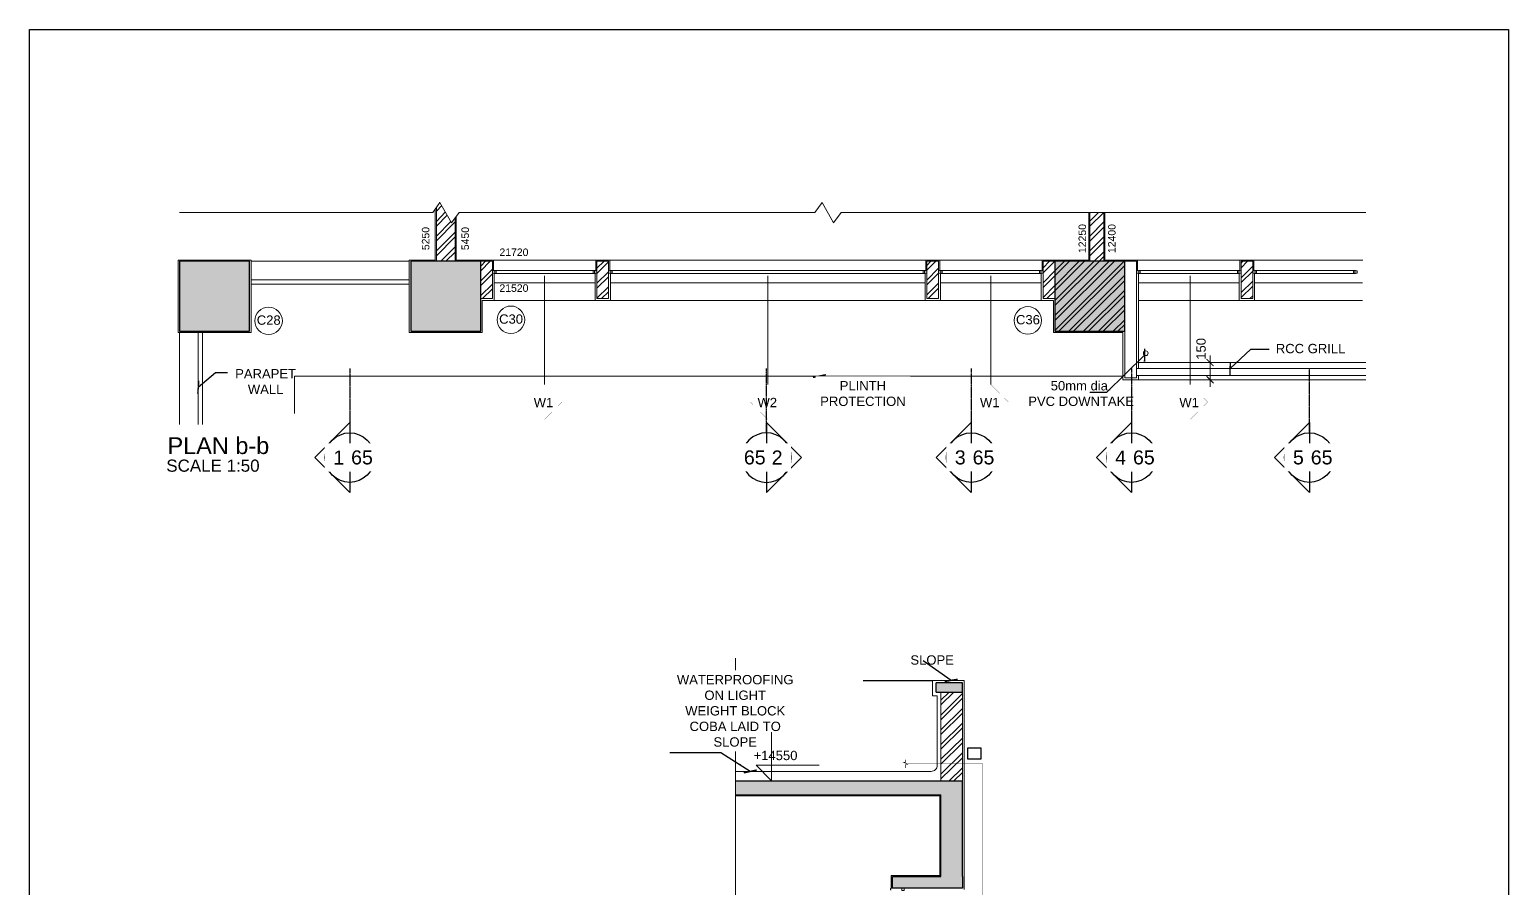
# Model space of a CAD drawing. Header units: inches. Extents: x 5899882 to 5988838, y -468923 to -96891.
# Drawn here: x 5899882 to 5915724, y -283951 to -274755 of the extents above; entities that cross this region are included whole.
import ezdxf

# ---------------------------------------------------------------- set-up
doc = ezdxf.new("R2010")
doc.units = ezdxf.units.IN
doc.header["$MEASUREMENT"] = 0
for name, pattern in [('1', [0]), ('ACAD_ISO11W100', [33, 12, -3, 12, -3, 0, -3]), ('HIDDEN', [0.375, 0.25, -0.125])]:
    doc.linetypes.add(name, pattern=pattern)
for name, color, linetype in [('0- SLC ARCH LAYOUT', 7, 'Continuous'), ('0-SLC-75MM WASTE PIPE', 6, 'Continuous'), ('0-SLC-DOMESTIC LINE', 5, 'DOMESTIC_LINE')]:
    doc.layers.add(name, color=color, linetype=linetype)
for name, color, linetype, lineweight in [('ARLC-COL', 8, 'Continuous', 30), ('ARLC-DIM0', 8, 'Continuous', 5), ('ARLC-DOOR-W', 8, 'Continuous', 5), ('ARLC-ELE0', 8, 'Continuous', 9), ('ARLC-GRILL', 8, 'Continuous', 9), ('ARLC-HATCH-C', 8, 'Continuous', 5), ('ARLC-HATCH-W', 251, 'Continuous', 9), ('ARLC-PLASTER', 251, 'Continuous', 0), ('ARLC-RCC', 8, 'Continuous', 25), ('ARLC-TEXT0', 8, 'Continuous', 20), ('ARLC-WALL', 8, 'Continuous', 15), ('ARLC-WIN.NO.', 8, 'Continuous', 15), ('win marks', 41, 'Continuous', 18)]:
    doc.layers.add(name, color=color, linetype=linetype, lineweight=lineweight)
doc.styles.add('ARAIL', font='arial.ttf')
doc.styles.add('ARIAL', font='tahoma.ttf')
doc.linetypes.add('DOMESTIC_LINE', pattern='A,0.5,-0.2,["DWS",ARIAL,S=0.1,R=0,X=-0.1,Y=-0.05],-0.25', length=0.95)
doc.dimstyles.new('DIM 50', dxfattribs={"dimtxt": 100, "dimasz": 100, "dimexe": 0, "dimexo": 0, "dimgap": 100, "dimtad": 0, "dimdec": 3, "dimlfac": 50, "dimzin": 9, "dimdsep": 46, "dimtxsty": 'ARIAL', "dimblk1": 'ARCHTICK', "dimblk2": 'ARCHTICK', "dimsah": 1, "dimcen": 1, "dimclrd": 1, "dimclre": 8, "dimclrt": 4, "dimadec": 3, "dimazin": 0, "dimtfac": 1, "dimtmove": 0, "dimatfit": 3, "dimldrblk": 'ARCHTICK', "dimfxl": 1, "dimfxlon": 1, "dimtolj": 1, "dimtzin": 0, "dimarcsym": 0})
pattern_1 = [(45, (-111952998.0072234, 238866830.2653452), (-79.5495128834866, 79.5495128834866), []), (45, (-111952944.9742149, 238866830.2653452), (-79.5495128834866, 79.5495128834866), [])]

# ---------------------------------------------------------------- blocks, each defined once
blk = doc.blocks.new('_ArchTick')
at = {"color": 0, "linetype": 'ByBlock', "const_width": 0.15}
blk.add_lwpolyline([(-0.5, -0.5), (0.5, 0.5)], dxfattribs=at)
blk = doc.blocks.new('A$C1A363136')
at = {"layer": 'ARLC-HATCH-C'}
for color, points in [(256, [(-9004.307954351534, 21013.24078138672), (-9754.307954351536, 21013.24078138672), (-9754.307954351536, 20263.24078138673), (-9004.307954351534, 20263.24078138673)]), (256, [(-6529.307954351534, 20263.24078138673), (-6529.307954351534, 21013.24078138672), (-7279.307954351534, 21013.24078138672), (-7279.307954351534, 20263.24078138673)]), (256, [(-379.3079543664353, 20263.24078138673), (370.6920456484659, 20263.24078138673), (370.692045663367, 21013.24078138672), (-379.307954336633, 21013.24078138672), (-379.3079543515341, 20613.24078138673)]), (253, [(-1649.506413564086, 16499.99999991059), (-1649.506413564086, 16399.9999999702), (-1369.506413549185, 16399.9999999702), (-1369.506413564086, 16499.99999991059)]), (253, [(-1599.506413564086, 14424.9999999702), (-2119.506413564086, 14424.9999999702), (-2119.506413549185, 14300), (-1369.506413564086, 14300), (-1369.506413564086, 14424.9999999702), (-1369.506413564086, 15450), (-3800.405278250575, 15449.9999999702), (-3800.405278235674, 15299.99999997019), (-1599.506413564086, 15299.99999994039)])]:
    blk.add_hatch(color=color, dxfattribs=at).paths.add_polyline_path(points)
at = {"layer": 'ARLC-HATCH-W', "ltscale": 0.05}
h = blk.add_hatch(dxfattribs=at)
h.set_pattern_fill('ANSI32', color=256, scale=300, style=0)
h.set_pattern_definition(pattern_1)
h.paths.add_polyline_path([(-6804.30795430683, 21476.4473862847), (-6841.002932856905, 21425.91439895832), (-6965.115983988275, 21643.11223839723), (-7004.307954291929, 21589.14062123501), (-7004.307954291929, 21013.24078141653), (-6804.307954291929, 21013.24078141653)])
h = blk.add_hatch(dxfattribs=at)
h.set_pattern_fill('ANSI32', color=256, scale=300, style=0)
h.set_pattern_definition(pattern_1)
h.paths.add_polyline_path([(145.6920456335647, 21535.59082820021), (-4.307954351534135, 21535.59082820021), (-4.307954351534135, 21013.24078138672), (145.692045663367, 21013.24078138672)])
h = blk.add_hatch(dxfattribs=at)
h.set_pattern_fill('ANSI32', color=256, scale=300, style=0)
h.set_pattern_definition(pattern_1)
h.paths.add_polyline_path([(-6404.307954351534, 21013.24078141653), (-6529.307954336633, 21013.24078141653), (-6529.307954336633, 20613.24078138673), (-6404.307954351534, 20613.24078138673)])
h = blk.add_hatch(dxfattribs=at)
h.set_pattern_fill('ANSI32', color=256, scale=300, style=0)
h.set_pattern_definition(pattern_1)
h.paths.add_polyline_path([(-5159.307954336632, 21013.24078138672), (-5284.307954336632, 21013.24078135692), (-5284.307954336632, 20613.24078138673), (-5159.307954336632, 20613.24078138673)])
h = blk.add_hatch(dxfattribs=at)
h.set_pattern_fill('ANSI32', color=256, scale=300, style=0)
h.set_pattern_definition(pattern_1)
h.paths.add_polyline_path([(-1749.307954336633, 20613.24078141653), (-1624.307954351534, 20613.24078138673), (-1624.307954351534, 21013.24078138672), (-1749.307954366435, 21013.24078138672)])
h = blk.add_hatch(dxfattribs=at)
h.set_pattern_fill('ANSI32', color=256, scale=300, style=0)
h.set_pattern_definition(pattern_1)
h.paths.add_polyline_path([(-504.3079543515341, 20613.24078138673), (-379.3079543515341, 20613.24078138673), (-379.3079543515341, 21013.24078138672), (-504.3079543515341, 21013.24078138672)])
h = blk.add_hatch(dxfattribs=at)
h.set_pattern_fill('ANSI32', color=256, scale=300, style=0)
h.set_pattern_definition(pattern_1)
h.paths.add_polyline_path([(-379.3079543515341, 21013.24078138672), (-379.3079543515341, 20263.24078138673), (370.6920456484659, 20263.24078138673), (370.6920456484659, 21013.24078138672)])
h = blk.add_hatch(dxfattribs=at)
h.set_pattern_fill('ANSI32', color=256, scale=300, style=0)
h.set_pattern_definition(pattern_1)
h.paths.add_polyline_path([(1740.692045633565, 21013.24078138672), (1615.692045648466, 21013.24078138672), (1615.692045648466, 20613.24078138673), (1740.692045648466, 20613.24078138673)])
h = blk.add_hatch(dxfattribs=at)
h.set_pattern_fill('ANSI32', color=256, scale=300, style=0)
h.set_pattern_definition([(45, (-111975504.6296686, 238837926.8308933), (-79.5495128834866, 79.5495128834866), []), (45, (-111975451.5966601, 238837926.8308933), (-79.5495128834866, 79.5495128834866), [])])
h.paths.add_polyline_path([(-1369.506413549185, 16399.99999994039), (-1599.506413578987, 16399.99999994039), (-1599.506413564086, 15449.99999994039), (-1369.506413564086, 15449.9999999702)])
for p, q in [((-7932.376048396458, 19285.09511770808), (-8307.013605545391, 18910.45756055914)), ((-3467.905291671981, 19285.09511770808), (-3093.267734523048, 18910.45756055914)), ((-3467.905291671981, 19285.09511770808), (-3467.905291671981, 18535.82000341021)), ((-1274.437375079025, 19285.09511770808), (-1649.074932227959, 18910.45756055914)), ((-1274.437375079025, 19285.09511770808), (-1274.437375079025, 18535.82000341021)), ((443.4830907628639, 19285.09511770808), (68.84553361393046, 18910.45756055914)), ((443.4830907628639, 19285.09511770808), (443.4830907628639, 18535.82000341021)), ((2347.714856316219, 19285.09511770808), (1973.077299167286, 18910.45756055914)), ((2347.714856316219, 19285.09511770808), (2347.714856316219, 18535.82000341021)), ((-7932.376048396458, 18535.82000341021), (-8307.013605545391, 18910.45756055914)), ((-3467.905291671981, 18535.82000341021), (-3093.267734523048, 18910.45756055914)), ((-1274.437375079025, 18535.82000341021), (-1649.074932227959, 18910.45756055914)), ((443.4830907628639, 18535.82000341021), (68.84553361393046, 18910.45756055914)), ((2347.714856316219, 18535.82000341021), (1973.077299167286, 18910.45756055914))]:
    blk.add_line(p, q)
for centre in [(-7932.376048396458, 18910.45756052934), (-1274.437375079025, 18910.45756052934), (443.4830907628639, 18910.45756052934), (2347.714856316219, 18910.45756052934)]:
    blk.add_ellipse(centre, major_axis=(-187.3187785789725, 187.3187785789724), ratio=0.9999999999979056, start_param=0.7853981633984956, end_param=7.068583470578082)
at = {"extrusion": (0, 0, -1)}
blk.add_ellipse((-3467.905291671981, 18910.45756052934), major_axis=(187.3187785789725, 187.3187785789724), ratio=0.9999999999979056, start_param=0.7853981633984956, end_param=7.068583470578082, dxfattribs=at)
at = {"layer": 'ARLC-COL'}
for points in [[(-9754.307954351536, 21013.24078138672), (-9754.307954351536, 20263.24078138673), (-9004.307954351534, 20263.24078138673), (-9004.307954351534, 21013.24078138672)], [(-7279.307954351534, 21013.24078138672), (-7279.307954351534, 20263.24078138673), (-6529.307954351534, 20263.24078138673), (-6529.307954351534, 21013.24078138672)], [(-379.3079543515341, 21013.24078138672), (-379.3079543515341, 20263.24078138673), (370.6920456484659, 20263.24078138673), (370.6920456484659, 21013.24078138672)]]:
    blk.add_lwpolyline(points, close=True, dxfattribs=at)
at = {"layer": 'ARLC-DOOR-W', "ltscale": 0.1}
for p, q in [((-6965.115983988275, 21643.11223839723), (-7043.193613137235, 21535.59082823002)), ((-6841.002932871808, 21425.91439895832), (-6965.115983988275, 21643.11223839723)), ((-2872.301627631415, 21643.11223836743), (-2950.379256780376, 21535.59082820021)), ((-2748.188576514949, 21425.91439892851), (-2872.301627631415, 21643.11223836743)), ((-7043.193613137235, 21535.59082823002), (-9754.307954351536, 21535.59082820021)), ((-6761.360417510499, 21535.59082823002), (-6841.002932871808, 21425.91439895832)), ((-2950.379256780376, 21535.59082820021), (-6761.360417555202, 21535.59082817041)), ((-2668.54606115364, 21535.59082820021), (-2748.188576514949, 21425.91439892851)), ((2952.405787845026, 21535.59082820021), (-2668.54606115364, 21535.59082820021)), ((-3800.405278235674, 16762.21574604511), (-3800.405278235674, 9819.750784754751))]:
    blk.add_line(p, q, dxfattribs=at)
at = {"layer": 'ARLC-DOOR-W', "lineweight": 9}
for p, q in [((-6365.057954321732, 20914.74078138673), (-5323.557954381336, 20914.74078138673)), ((-5120.057954321731, 20914.74078138673), (-1788.557954396237, 20914.74078156554)), ((-1585.057954321731, 20914.74078138673), (-543.5579543813363, 20914.74078138673)), ((534.9420456782682, 20914.74078138673), (1576.442045618663, 20914.74078138673)), ((1779.942045678268, 20914.74078138673), (2821.442045618664, 20914.74078138673)), ((-5323.557954366435, 20881.74078138672), (-6345.807954321731, 20881.74078138672)), ((-1788.557954381336, 20881.74078156554), (-5100.807954321732, 20881.74078138672)), ((-543.5579543664353, 20881.74078138672), (-1565.807954321732, 20881.74078138672)), ((1576.442045633565, 20881.74078138672), (554.1920456782682, 20881.74078138672)), ((2821.442045633565, 20881.74078138672), (1799.192045678268, 20881.74078138672))]:
    blk.add_line(p, q, dxfattribs=at)
at = {"layer": 'ARLC-DOOR-W', "linetype": 'ACAD_ISO11W100', "lineweight": 30, "ltscale": 0.04}
for p, q in [((-7932.336504171719, 19863.70646046602), (-7932.376048396458, 19175.36631767951)), ((443.5289384023053, 19863.70015706622), (443.1454546049935, 19175.36631770932)), ((2346.798711751471, 19864.66214927041), (2346.798711766373, 19175.36631767951))]:
    blk.add_line(p, q, dxfattribs=at)
at = {"layer": 'ARLC-ELE0', "ltscale": 0.1}
for p, q in [((-8989.307954351534, 21013.24078138672), (-7294.307954351534, 21013.24078138672)), ((-8989.307954351534, 20768.24078138673), (-7294.307954351534, 20768.24078138673)), ((-1349.506413564086, 16524.99999991059), (-3800.405278235674, 16524.99999994039)), ((-1689.506413564085, 16519.99999991059), (-3800.405278250575, 16519.99999991059))]:
    blk.add_line(p, q, dxfattribs=at)
at = {"layer": 'ARLC-ELE0'}
for p, q in [((-6392.307954336633, 21025.24078153574), (-516.3079543217317, 21025.24078132712)), ((1603.692045648466, 21025.24078144633), (507.6920456484658, 21025.24078144633)), ((1752.692045648466, 21025.24078144633), (2921.799655054579, 21025.24078144633)), ((-6384.307954351534, 20593.24078138673), (-5304.307954351534, 20593.24078138673)), ((-5139.307954351534, 20593.24078138673), (-1769.307954351534, 20593.24078138673)), ((-1604.307954351534, 20593.24078138673), (-524.3079543515341, 20593.24078138673)), ((515.6920456484658, 20593.24078138673), (1595.692045648466, 20593.24078138673)), ((1760.692045648466, 20593.24078138673), (2917.698387254845, 20593.24078138673)), ((515.6920456633668, 19928.24078138672), (2952.405787815223, 19928.24078138672)), ((-8524.307954351534, 19783.24078138672), (350.6920456484658, 19783.24078138672)), ((-8524.307954351534, 19783.24078138672), (-8524.307954351534, 19383.48835616313)), ((515.6920456633668, 19743.24078138672), (2953.64065567113, 19743.24078138672))]:
    blk.add_line(p, q, dxfattribs=at)
blk.add_circle((595.6920456484659, 20028.24078138672), 25, dxfattribs=at)
at = {"layer": 'ARLC-GRILL'}
for p, q in [((495.6920456484659, 19863.24078138672), (2950.936092887889, 19863.24078138672)), ((495.6920456484659, 19788.24078138672), (2953.820874039898, 19788.24078138672))]:
    blk.add_line(p, q, dxfattribs=at)
at = {"layer": 'ARLC-HATCH-C', "linetype": 'HIDDEN', "lineweight": 13}
for p, q in [((-8989.307954351534, 20813.24078138672), (-7294.307954351534, 20813.24078138672)), ((-6384.307954351534, 20783.24078138673), (-5304.307954351534, 20783.24078135692)), ((-5139.307954366436, 20783.24078138673), (-1769.307954366435, 20783.24078138673)), ((-1604.307954366435, 20783.24078138673), (-524.3079543515341, 20783.24078138673)), ((515.6920456484658, 20783.24078138673), (1595.692045648466, 20783.24078138673)), ((1760.692045648466, 20783.24078138673), (2917.698387254845, 20783.24078138673))]:
    blk.add_line(p, q, dxfattribs=at)
at = {"layer": 'ARLC-PLASTER', "ltscale": 0.1}
for p, q in [((-7016.307954306831, 21025.24078135692), (-7016.307954291929, 21572.61531253659)), ((-6792.307954321731, 21025.24078144633), (-6792.307954291929, 21492.97269501292)), ((-6392.307954336633, 21025.24078153574), (-6792.307954321731, 21025.24078144633)), ((-3800.405278235674, 15289.9999999702), (-1611.506413578987, 15289.99999994039)), ((-1611.506413549185, 14436.9999999702), (-1611.506413578987, 15289.99999994039)), ((-2131.506413564086, 14437), (-1611.506413549185, 14436.9999999702)), ((-2131.506413564086, 14299.9999999702), (-2131.506413564086, 14437))]:
    blk.add_line(p, q, dxfattribs=at)
at = {"layer": 'ARLC-PLASTER'}
for p, q in [((-16.30795435153413, 21025.24078141653), (-16.30795435153413, 21535.59082820021)), ((157.692045663367, 21025.24078144633), (157.6920456484658, 21535.59082817041)), ((-7294.307954366435, 21025.24078147613), (-7294.307954351534, 20248.24078138673)), ((-7294.307954366435, 21025.24078147613), (-7016.307954321732, 21025.24078147613)), ((-6392.307954351534, 20910.74078138673), (-6392.307954351534, 21025.24078144633)), ((-5296.307954351534, 21025.24078144633), (-5296.307954351534, 20910.74078138673)), ((-1761.307954351534, 21025.24078144633), (-1761.307954351534, 20910.74078156554)), ((-516.3079543217317, 21025.24078144633), (-516.3079543217317, 20910.74078138673)), ((-516.3079543217317, 21025.24078144633), (-16.3079543664353, 21025.24078144633)), ((157.6920456484658, 21025.24078144633), (507.6920456484658, 21025.24078144633)), ((507.6920456484658, 20910.74078138673), (507.6920456484658, 21025.24078144633)), ((1603.692045648466, 21025.24078144633), (1603.692045648466, 20910.74078138673)), ((1752.692045648466, 21025.24078144633), (1603.692045648466, 21025.24078144633)), ((-6384.307954351534, 20593.24078138673), (-6384.307954336633, 20881.74078135693)), ((-5304.307954351534, 20881.74078135693), (-5304.307954351534, 20593.24078138673)), ((-524.3079543515341, 20593.24078138673), (-524.3079543515341, 20881.74078135693)), ((-6514.307954351534, 20248.24078138673), (-6514.307954351534, 20593.24078138673)), ((-6514.307954351534, 20593.24078138673), (-6384.307954351534, 20593.24078138673)), ((-9769.307954351534, 20248.24078138673), (-8989.307954351534, 20248.24078138673)), ((-7294.307954351534, 20248.24078138673), (-6514.307954351534, 20248.24078138673)), ((-1689.506413564085, 16519.99999991059), (-1349.506413564086, 16524.99999991059)), ((-1689.506413564085, 16359.9999999702), (-1689.506413564085, 16519.99999991059)), ((-1349.506413564086, 14284.99999997019), (-1349.506413564086, 16524.99999991059)), ((-1689.506413564085, 16359.9999999702), (-1639.506413564086, 16359.99999991059)), ((-1639.506413578987, 15615.20088717341), (-1639.506413564086, 16359.99999991059)), ((-2119.506413564086, 14299.9999999702), (-2131.506413564086, 14299.9999999702))]:
    blk.add_line(p, q, dxfattribs=at)
at = {"layer": 'ARLC-PLASTER', "color": 1}
blk.add_line((1284.550602425705, 19668.24078138672), (1284.550602425705, 20003.24078138672), dxfattribs=at)
at = {"layer": 'ARLC-PLASTER', "color": 9}
for p, q in [((1306.370457966695, 19928.24078138672), (1359.550602425705, 19928.24078138672)), ((1306.370457966695, 19743.24078138672), (1359.550602425705, 19743.24078138672))]:
    blk.add_line(p, q, dxfattribs=at)
at = {"layer": 'ARLC-PLASTER'}
for points in [[(-8989.307954351534, 20248.24078138673), (-8989.307954351534, 21025.24078135692), (-9769.307954351534, 21025.24078141653), (-9769.307954351534, 20248.24078138673)], [(-5147.307954351534, 21025.24078144633), (-5147.307954351534, 20910.74078138673)], [(-1612.307954351534, 21025.24078144633), (-1612.307954351534, 20910.74078138673)], [(1752.692045648466, 21025.24078144633), (1752.692045648466, 20910.74078138673)], [(-5139.307954351534, 20881.74078138672), (-5139.307954351534, 20593.24078138673), (-5304.307954351534, 20593.24078138673)], [(-1604.307954366435, 20885.74078138673), (-1604.307954351534, 20593.24078138673), (-1769.307954351534, 20593.24078138673)], [(-1769.307954351534, 20593.24078138673), (-1769.307954366435, 20885.74078156554)], [(515.6920456633668, 19913.24078138672), (515.6920456484658, 20881.74078138672)], [(1595.692045648466, 20593.24078138673), (1760.692045648466, 20593.24078138673), (1760.692045648466, 20881.74078138672)], [(1595.692045648466, 20593.24078138673), (1595.692045648466, 20881.74078138672)], [(515.6920456633668, 19863.24078138672), (515.6920456633668, 19913.24078138672)]]:
    blk.add_lwpolyline(points, dxfattribs=at)
at = {"layer": 'ARLC-PLASTER', "ltscale": 0.1}
blk.add_arc((-1704.707300841808, 15615.20088717341), 65.20088726282121, 269.9988345989731, 0.0005908113631852, dxfattribs=at)
at = {"layer": 'ARLC-PLASTER'}
blk.add_arc((-2131.506413593888, 14290.4999999702), 9.5, 90, 270, dxfattribs=at)
at = {"layer": 'ARLC-RCC'}
blk.add_line((-1649.506413564086, 16399.99999994039), (-1649.506413564086, 16499.99999994039), dxfattribs=at)
at = {"layer": 'ARLC-RCC', "ltscale": 0.1}
for p, q in [((-1369.506413564086, 16499.99999991059), (-1649.506413549184, 16499.99999991059)), ((-1369.506413564086, 16399.99999994039), (-1369.506413564086, 16499.99999991059)), ((-1649.506413564086, 16399.99999994039), (-1369.506413564086, 16399.99999994039)), ((-3800.405278235674, 15449.9999999702), (-1369.506413564086, 15449.9999999702)), ((-1369.506413564086, 14424.9999999702), (-1369.506413564086, 15449.9999999702)), ((-3800.405278235674, 15299.99999997019), (-1599.506413564086, 15299.99999994039)), ((-1599.506413564086, 14424.9999999702), (-1599.506413564086, 15299.99999994039))]:
    blk.add_line(p, q, dxfattribs=at)
blk.add_lwpolyline([(-1369.506413564086, 14424.9999999702), (-1369.506413564086, 14299.9999999702), (-2119.506413564086, 14299.9999999702), (-2119.506413564086, 14424.9999999702), (-1599.506413564086, 14424.9999999702)], dxfattribs=at)
at = {"layer": 'ARLC-WALL', "ltscale": 0.1}
for p, q in [((-7004.30795430683, 21013.24078138672), (-7004.30795430683, 21589.1406211754)), ((-6804.30795430683, 21013.24078138672), (-6804.307954321732, 21476.44738634431)), ((-1599.506413564086, 15449.9999999702), (-1599.506413564086, 16399.99999994039)), ((-1369.506413564086, 15449.9999999702), (-1369.506413549185, 16399.99999991059))]:
    blk.add_line(p, q, dxfattribs=at)
at = {"layer": 'ARLC-WALL'}
for p, q in [((-4.307954351534135, 21013.24078138672), (-4.307954366435297, 21535.59082820021)), ((145.6920456484658, 21013.24078138672), (145.6920456335647, 21535.59082817041))]:
    blk.add_line(p, q, dxfattribs=at)
for points in [[(-6529.307954351534, 20613.24078138673), (-6404.307954351534, 20613.24078138673), (-6404.307954351534, 21013.24078138672), (-6529.307954351534, 21013.24078138672)], [(-5284.307954351534, 20613.24078138673), (-5284.307954351534, 21013.24078138672), (-5159.307954351534, 21013.24078138672), (-5159.307954351534, 20613.24078138673)], [(-1749.307954351534, 20613.24078138673), (-1749.307954381336, 21013.24078138672), (-1624.307954351534, 21013.24078138672), (-1624.307954351534, 20613.24078138673)], [(-504.3079543515341, 20613.24078138673), (-504.3079543515341, 21013.24078138672), (-379.3079543515341, 21013.24078138672), (-379.3079543515341, 20613.24078138673)], [(370.6920456484659, 19763.24078138672), (495.6920456484659, 19763.24078138672), (495.6920456484659, 21013.24078138672), (370.6920456484659, 21013.24078138672)], [(1615.692045648466, 20613.24078138673), (1740.692045648466, 20613.24078138673), (1740.692045648466, 21013.24078138672), (1615.692045648466, 21013.24078138672)]]:
    blk.add_lwpolyline(points, close=True, dxfattribs=at)
at = {"layer": 'ARLC-WIN.NO.'}
for p, q in [((-5844.307954351534, 20858.24078138672), (-5844.307954351534, 19692.71541415655)), ((-3454.307954366436, 20858.24078138672), (-3454.307954366436, 19692.71541415655)), ((-1064.307954351534, 20858.24078138672), (-1064.307954351534, 19692.71541415655)), ((1071.817259867559, 20858.24078138672), (1071.817259867559, 19692.71541415655))]:
    blk.add_line(p, q, dxfattribs=at)
at = {"layer": 'ARLC-WIN.NO.', "const_width": 0.6}
for points in [[(-5844.307954351534, 19692.71541415655), (-6030.984144578805, 19506.03922378027), (-5844.307954351534, 19319.36303388082), (-5657.631764124264, 19506.03922378027)], [(-3454.307954366436, 19692.71541415655), (-3640.984144593705, 19506.03922378027), (-3454.307954366436, 19319.36303388082), (-3267.631764139166, 19506.03922378027)], [(-1064.307954351534, 19692.71541415655), (-1250.984144578804, 19506.03922378027), (-1064.307954351534, 19319.36303388082), (-877.6317641242641, 19506.03922378027)], [(1071.817259867559, 19692.71541415655), (885.141069640289, 19506.03922378027), (1071.817259867559, 19319.36303388082), (1258.493450094829, 19506.03922378027)]]:
    blk.add_lwpolyline(points, close=True, dxfattribs=at)
at = {"layer": 'win marks', "color": 30, "lineweight": 9}
for p, q in [((-6365.057954321732, 20914.74078138673), (-6384.307954321732, 20914.74078138673)), ((-6365.057954321732, 20881.74078138672), (-6365.057954321732, 20914.74078138673)), ((-5304.307954381336, 20914.74078138673), (-5323.557954381336, 20914.74078138673)), ((-5323.557954381336, 20881.74078138672), (-5323.557954381336, 20914.74078138673)), ((-5120.057954321731, 20914.74078138673), (-5139.307954321732, 20914.74078138673)), ((-5120.057954321731, 20881.74078138672), (-5120.057954321731, 20914.74078138673)), ((-1769.307954396238, 20914.74078156554), (-1788.557954396237, 20914.74078156554)), ((-1788.557954396237, 20881.74078156554), (-1788.557954396237, 20914.74078156554)), ((-1585.057954321731, 20914.74078138673), (-1604.307954321732, 20914.74078138673)), ((-1585.057954321731, 20881.74078138672), (-1585.057954321731, 20914.74078138673)), ((-524.3079543813363, 20914.74078138673), (-543.5579543813363, 20914.74078138673)), ((-543.5579543813363, 20881.74078138672), (-543.5579543813363, 20914.74078138673)), ((534.9420456782682, 20914.74078138673), (515.6920456782682, 20914.74078138673)), ((534.9420456782682, 20881.74078138672), (534.9420456782682, 20914.74078138673)), ((1595.692045618663, 20914.74078138673), (1576.442045618663, 20914.74078138673)), ((1576.442045618663, 20881.74078138672), (1576.442045618663, 20914.74078138673)), ((1779.942045678268, 20914.74078138673), (1760.692045678268, 20914.74078138673)), ((1779.942045678268, 20881.74078138672), (1779.942045678268, 20914.74078138673)), ((2840.692045618664, 20914.74078138673), (2821.442045618664, 20914.74078138673)), ((2821.442045618664, 20881.74078138672), (2821.442045618664, 20914.74078138673)), ((-6345.807954321731, 20881.74078138672), (-6387.881171326269, 20881.74078138672)), ((-5304.307954381336, 20881.74078138672), (-5346.381171385874, 20881.74078138672)), ((-5100.807954321732, 20881.74078138672), (-5142.881171326268, 20881.74078138672)), ((-1769.307954396238, 20881.74078156554), (-1811.381171400775, 20881.74078156554)), ((-1565.807954321732, 20881.74078138672), (-1607.881171326269, 20881.74078138672)), ((-524.3079543813363, 20881.74078138672), (-566.381171385874, 20881.74078138672)), ((554.1920456782682, 20881.74078138672), (512.1188286737305, 20881.74078138672)), ((1595.692045618663, 20881.74078138672), (1553.618828614126, 20881.74078138672)), ((1799.192045678268, 20881.74078138672), (1757.11882867373, 20881.74078138672)), ((2840.692045618664, 20881.74078138672), (2798.618828614126, 20881.74078138672))]:
    blk.add_line(p, q, dxfattribs=at)
at = {"layer": 'win marks', "color": 4, "lineweight": 9}
for points in [[(-6404.307954351534, 20885.74078138673), (-6379.307954321731, 20885.74078138673), (-6379.307954321731, 20910.74078138673), (-6404.307954351534, 20910.74078138673)], [(-5284.307954351534, 20885.74078138673), (-5309.307954381337, 20885.74078138673), (-5309.307954381337, 20910.74078138673), (-5284.307954351534, 20910.74078138673)], [(-5159.307954351534, 20885.74078138673), (-5134.307954321732, 20885.74078138673), (-5134.307954321732, 20910.74078138673), (-5159.307954351534, 20910.74078138673)], [(-1749.307954366435, 20885.74078156554), (-1774.307954396238, 20885.74078156554), (-1774.307954396238, 20910.74078156554), (-1749.307954366435, 20910.74078156554)], [(-1624.307954351534, 20885.74078138673), (-1599.307954321732, 20885.74078138673), (-1599.307954321732, 20910.74078138673), (-1624.307954351534, 20910.74078138673)], [(-504.3079543515341, 20885.74078138673), (-529.3079543813363, 20885.74078138673), (-529.3079543813363, 20910.74078138673), (-504.3079543515341, 20910.74078138673)], [(495.6920456484659, 20885.74078138673), (520.6920456782682, 20885.74078138673), (520.6920456782682, 20910.74078138673), (495.6920456484659, 20910.74078138673)], [(1615.692045648466, 20885.74078138673), (1590.692045618663, 20885.74078138673), (1590.692045618663, 20910.74078138673), (1615.692045648466, 20910.74078138673)], [(1740.692045648466, 20885.74078138673), (1765.692045678268, 20885.74078138673), (1765.692045678268, 20910.74078138673), (1740.692045648466, 20910.74078138673)], [(2860.692045648466, 20885.74078138673), (2835.692045618664, 20885.74078138673), (2835.692045618664, 20910.74078138673), (2860.692045648466, 20910.74078138673)], [(-1992.006413564086, 14299.9999999702), (-1992.006413564086, 14274.99999994039), (-2017.006413564086, 14274.99999994039), (-2017.006413564086, 14299.9999999702)]]:
    blk.add_lwpolyline(points, close=True, dxfattribs=at)
at = {"layer": 'ARLC-PLASTER', "color": 1, "xscale": 75, "yscale": 75, "zscale": 75}
for p, rotation in [((1284.550602425705, 19928.24078138672), 90), ((1284.550602425705, 19743.24078138672), 270)]:
    blk.add_blockref('_ArchTick', p, dxfattribs=dict(at, rotation=rotation))
at = {"layer": 'ARLC-DIM0', "color": 4, "insert": (1188.251457695733, 20074.44837542378), "char_height": 100, "attachment_point": 5, "rotation": 90, "style": 'ARAIL'}
blk.add_mtext('150', dxfattribs=at)
at = {"layer": 'ARLC-TEXT0', "linetype": 'Continuous', "char_height": 80, "width": 292.7499634921551, "attachment_point": 5, "rotation": 90, "style": 'ARAIL'}
for s, insert in [('12250', (-84.34313340031076, 21255.98115127289)), ('12400', (232.2842429921729, 21255.98115127289)), ('5250', (-7118.768591816653, 21255.98115127289)), ('5450', (-6694.696021641721, 21255.98115127289))]:
    blk.add_mtext(s, dxfattribs=dict(at, insert=insert))
at = {"layer": 'ARLC-TEXT0', "linetype": 'Continuous', "attachment_point": 5, "style": 'ARAIL'}
for s, insert, char_height, width in [('21720', (-6173.074040572275, 21108.87252648675), 80, 292.7499634921551), ('21520', (-6173.074040572275, 20724.7801259359), 80, 292.7499634921551), ('RCC GRILL', (2360.793121402036, 20077.31366162502), 100, 782.040174037218), ('PARAPET WALL', (-8833.205830807914, 19724.98261224233), 100, 782.040174037218), ('50mm dia.\\PPVC DOWNTAKE', (-97.03361694060732, 19595.84228532516), 100, 1155.572931170463), ('SLOPE', (-1692.918364197016, 16742.75544434786), 100, 1196.01678904891)]:
    blk.add_mtext(s, dxfattribs=dict(at, insert=insert, char_height=char_height, width=width))
at = {"layer": 'ARLC-TEXT0', "char_height": 100, "attachment_point": 5, "style": 'ARAIL', "bg_fill": 2}
for s, insert in [('C30', (-6203.794478084077, 20393.07706068956)), ('C36', (-666.7267271979946, 20386.4805855652))]:
    blk.add_mtext(s, dxfattribs=dict(at, insert=insert))
at = {"layer": 'ARLC-TEXT0', "linetype": 'Continuous', "insert": (-9397.444470073215, 18823.32012986146), "char_height": 130, "attachment_point": 5, "style": 'ARAIL', "bg_fill": 2}
blk.add_mtext('SCALE 1:50', dxfattribs=at)
at = {"layer": 'ARLC-TEXT0', "linetype": 'Continuous', "lineweight": 13}
for points in [[(582.720444832812, 20006.86936186754), (172.8816690937383, 19606.62789701425), (-3.341236348380334, 19606.62789701425)], [(1498.895719786058, 19863.24078141653), (1719.338646014104, 20070.08124219381), (1917.08899744309, 20070.08124219381)], [(-9554.307954351534, 19664.79095091425), (-9369.548068354956, 19823.25860785448), (-9242.207739944688, 19823.25860785448)], [(-2900.95115454041, 19783.24078138672), (-2626.846024046769, 19606.62789701425), (-2450.62311860465, 19606.62789701425)], [(-1489.327130377293, 16524.99999991059), (-1788.421822831034, 16733.95803058147)]]:
    blk.add_leader(points, dimstyle='DIM 50', dxfattribs=at)
at = {"layer": 'ARLC-ELE0', "lineweight": 9}
for centre in [(-6205.193937759031, 20386.18306021892), (-668.1261868729489, 20379.58658509456)]:
    blk.add_circle(centre, 147.1651806482636, dxfattribs=at)
at = {"layer": 'ARLC-PLASTER'}
blk.add_lwpolyline([(-524.3079543515341, 20593.24078138673), (-394.3079543515342, 20593.24078138673), (-394.3079543515342, 20248.24078138673), (350.6920456484658, 20248.24078138673), (350.6920456484658, 19743.24078138672), (515.6920456633668, 19743.24078138672), (515.6920456633668, 19788.24078138672)], dxfattribs=at)
at = {"layer": 'ARLC-TEXT0', "char_height": 100, "attachment_point": 5, "style": 'ARAIL', "bg_fill": 2}
for s, insert in [('C28', (-8799.8114277079, 20382.00575189792)), ('W1', (-5856.305486749043, 19500.34446780883)), ('W2', (-3459.051669816603, 19500.34446780883)), ('W1', (-1076.305486749043, 19500.34446780883)), ('W1', (1059.81972747005, 19500.34446780883))]:
    blk.add_mtext(s, dxfattribs=dict(at, insert=insert))
at = {"layer": 'ARLC-TEXT0', "linetype": 'Continuous', "attachment_point": 5, "style": 'ARAIL', "bg_fill": 2}
for s, insert, char_height in [('PLINTH \\PPROTECTION', (-2434.680176223745, 19596.0469238063), 100), ('PLAN b-b', (-9339.070511872995, 19037.17100258671), 180), ('TERRACE\\P+14550', (-3370.83065623045, 15803.602835536), 100)]:
    blk.add_mtext(s, dxfattribs=dict(at, insert=insert, char_height=char_height))
at = {"layer": 'ARLC-TEXT0', "ltscale": 0.1, "char_height": 150, "attachment_point": 5, "style": 'ARAIL', "bg_fill": 2}
for insert in [(-7800.797332774033, 18911.41915824019), (-3593.328023041715, 18911.41915824019), (-1142.8586594566, 18911.41915824019), (575.0618063852888, 18911.41915824019), (2479.293571938644, 18911.41915824019)]:
    blk.add_mtext('65', dxfattribs=dict(at, insert=insert))
blk.add_line((-7932.376048396458, 19285.09511770808), (-7932.376048396458, 18535.82000341021))
at = {"layer": 'ARLC-DOOR-W', "linetype": 'ACAD_ISO11W100', "lineweight": 30, "ltscale": 0.04}
for p, q in [((-3468.242927829852, 19175.36631770932), (-3467.85944403254, 19863.70015706622)), ((-1274.391527439584, 19863.70015706622), (-1274.775011221995, 19175.36631770932))]:
    blk.add_line(p, q, dxfattribs=at)
at = {"layer": 'ARLC-ELE0', "ltscale": 0.1}
for p, q in [((-9754.307954351536, 20248.24078138673), (-9754.307954351536, 19263.24078138672)), ((-9509.307954366435, 19263.24078141653), (-9509.307954366435, 20248.24078135692))]:
    blk.add_line(p, q, dxfattribs=at)
at = {"layer": 'ARLC-ELE0', "lineweight": 9}
blk.add_circle((-8801.210887382857, 20375.11175142729), 147.1651806482636, dxfattribs=at)
at = {"layer": 'ARLC-HATCH-C', "linetype": 'HIDDEN'}
blk.add_line((-9554.307954351534, 20248.24078138673), (-9554.307954366433, 19263.24078141653), dxfattribs=at)
at = {"layer": 'ARLC-PLASTER', "ltscale": 0.1}
blk.add_line((-3800.40792965889, 15549.99999991059), (-1704.705933108925, 15549.99999991059), dxfattribs=at)
at = {"layer": 'ARLC-TEXT0', "linetype": 'Continuous', "lineweight": 13}
for p, q in [((-3413.654638901353, 15449.99999994039), (-3577.963870719076, 15615.42432966828)), ((-3577.963870719076, 15615.42432966828), (-2902.964745372534, 15615.42432966828))]:
    blk.add_line(p, q, dxfattribs=at)
at = {"layer": 'ARLC-TEXT0', "ltscale": 0.1, "char_height": 150, "attachment_point": 5, "style": 'ARAIL', "bg_fill": 2}
for s, insert in [('2', (-3353.442607085337, 18911.41915824019)), ('3', (-1391.990816529025, 18911.41915824019)), ('4', (325.9296493128641, 18911.41915824019)), ('5', (2230.161414866219, 18911.41915824019))]:
    blk.add_mtext(s, dxfattribs=dict(at, insert=insert))
at = {"layer": 'ARLC-TEXT0', "linetype": 'Continuous', "insert": (-3802.713556393981, 16198.52555122971), "char_height": 100, "width": 2637.145468771458, "attachment_point": 5, "style": 'ARAIL', "bg_fill": 2}
blk.add_mtext('WATERPROOFING\\PON LIGHT \\PWEIGHT BLOCK \\PCOBA LAID TO \\PSLOPE', dxfattribs=at)
at = {"layer": 'ARLC-TEXT0', "linetype": 'Continuous', "lineweight": 13}
blk.add_line((-3413.654638901353, 15971.7391923368), (-3413.654638901353, 15449.99999994039), dxfattribs=at)
at = {"layer": 'ARLC-TEXT0', "ltscale": 0.1, "insert": (-8049.929489846459, 18911.41915824019), "char_height": 150, "attachment_point": 5, "style": 'ARAIL', "bg_fill": 2}
blk.add_mtext('1', dxfattribs=at)
at = {"layer": 'ARLC-TEXT0', "linetype": 'Continuous', "lineweight": 13}
blk.add_leader([(-3641.256943896413, 15549.99999991059), (-3955.84519405663, 15750.74903512001), (-4504.07932408154, 15750.74903512001)], dimstyle='DIM 50', dxfattribs=at)

msp = doc.modelspace()

# ---------------------------------------------------------------- linework, layer by layer
msp.add_lwpolyline([(5899882.412260953, -274754.9044286637), (5915724.23738214, -274754.9044286637), (5915724.23738214, -300281.4321330721), (5899882.412260953, -300281.4321330721)], close=True)

# ---------------------------------------------------------------- next in the draw order: block references
at = {"layer": '0- SLC ARCH LAYOUT'}
msp.add_blockref('A$C1A363136', (5911244.094212155, -298248.2866980993), dxfattribs=at)

# ---------------------------------------------------------------- next in the draw order: linework, layer by layer
at = {"layer": '0-SLC-75MM WASTE PIPE'}
msp.add_lwpolyline([(5909934.936896683, -282444.6651092564), (5910070.888582012, -282444.6651092564), (5910070.888582012, -282567.5000009153), (5909934.936896683, -282567.5000009153)], close=True, dxfattribs=at)
at = {"layer": '0-SLC-DOMESTIC LINE', "color": 5, "linetype": '1', "const_width": 5}
for points in [[(5909267.399230083, -282571.8429782485), (5909267.399230083, -282601.3946417547), (5909244.248472495, -282601.3946417548), (5909289.981103305, -282624.6139554129), (5909267.399230082, -282624.6139554129), (5909267.399230082, -282662.7377986153)], [(5910091.412457555, -282613.0042995006), (5909267.114787901, -282613.0042985838)], [(5910091.412457555, -282613.0042995006), (5910091.412457555, -297968)]]:
    msp.add_lwpolyline(points, dxfattribs=at)

doc.saveas('drawing.dxf')
